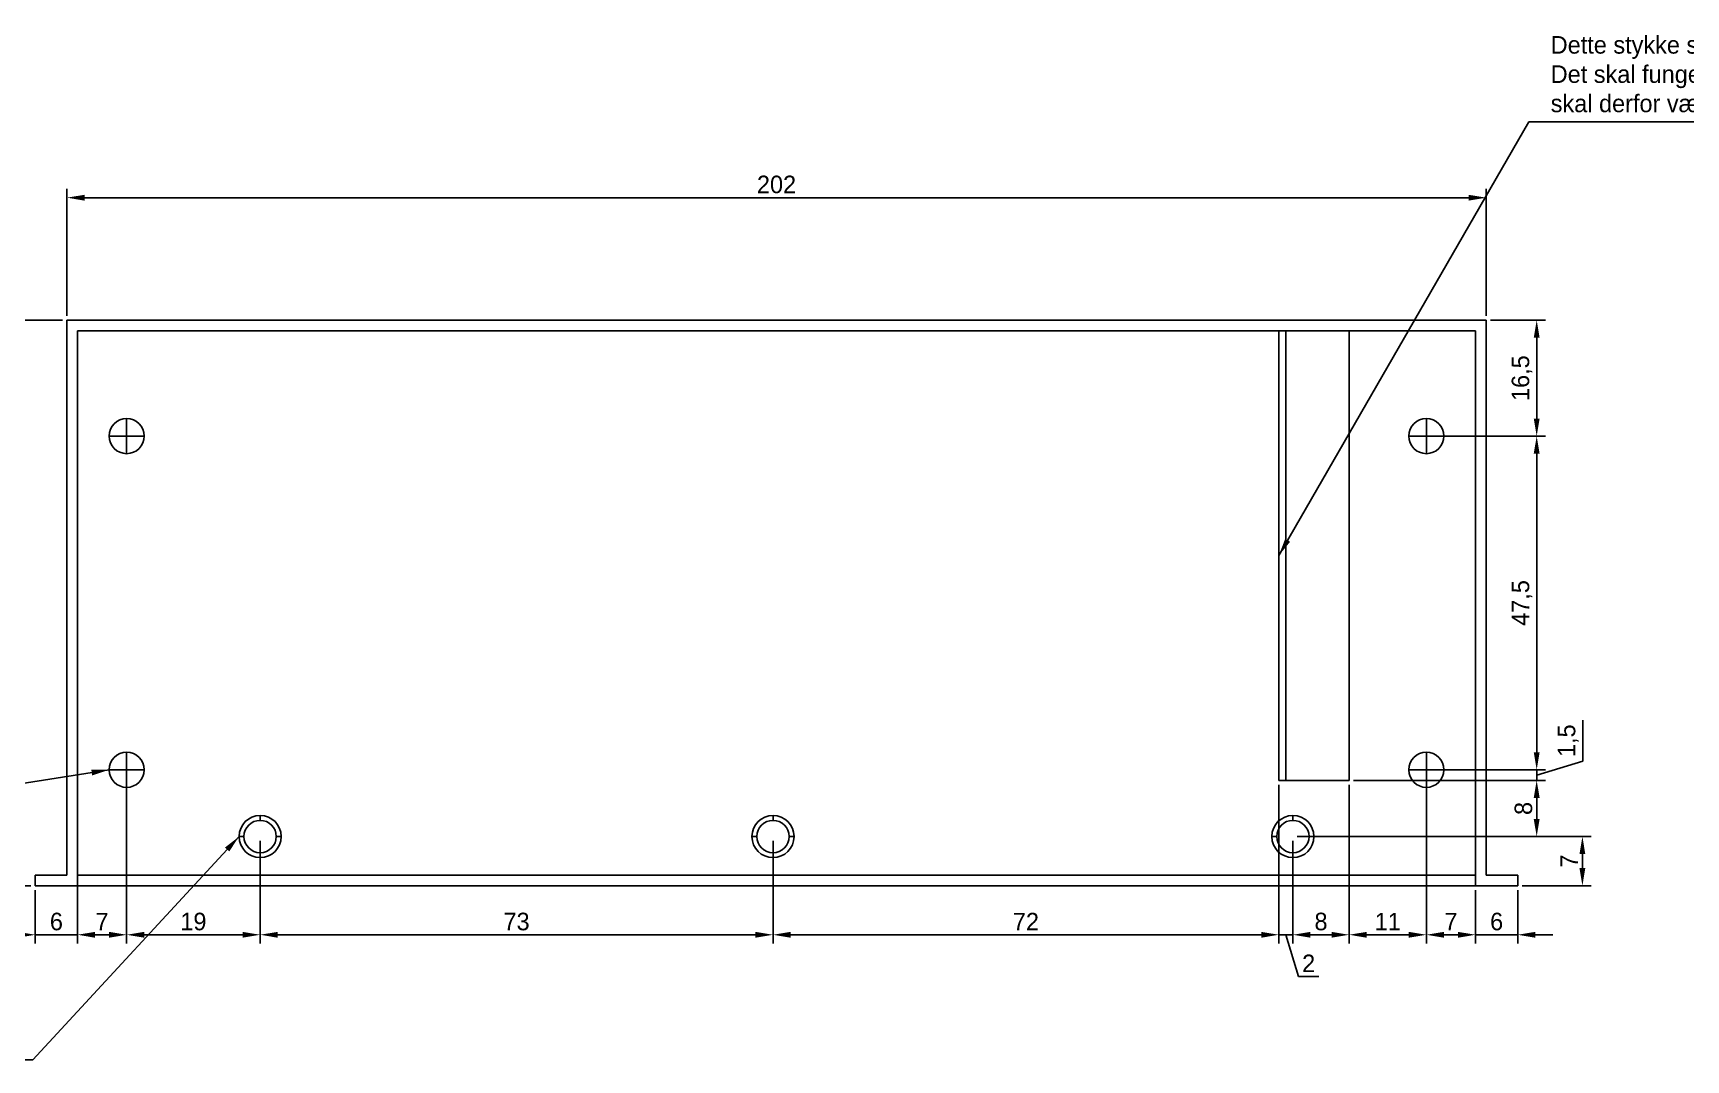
# Model space of a CAD drawing. Header units: millimetres. Extents: x -29 to 785, y -229 to 292.
# Drawn here: x 94.7 to 329.9, y 146.2 to 292.4 of the extents above; entities that cross this region are included whole.
import ezdxf

# ---------------------------------------------------------------- set-up
doc = ezdxf.new("R2010")
doc.units = ezdxf.units.MM
for name, color, linetype in [('Descriptive Text', 9, 'Continuous'), ('dimensions', 151, 'Continuous'), ('underneath', 9, 'Continuous')]:
    doc.layers.add(name, color=color, linetype=linetype)
doc.dimstyles.new('ISO-25', dxfattribs={"dimtxt": 2.5, "dimasz": 2.5, "dimexe": 1.25, "dimexo": 0.625, "dimtad": 1, "dimtxsty": 'Standard', "dimcen": 2.5, "dimadec": 0, "dimazin": 0, "dimtfac": 1, "dimtmove": 0, "dimatfit": 3, "dimfxl": 0, "dimarcsym": 0})

# ---------------------------------------------------------------- blocks, each defined once
blk = doc.blocks.new('*D64')
at = {"layer": 'Defpoints', "color": 0}
for p in [(301.5, 251.5), (293, 235), (308.7, 235)]:
    blk.add_point(p, dxfattribs=at)
at = {"layer": 'dimensions', "color": 0, "lineweight": -2}
for p, q in [((302.12, 251.5), (309.95, 251.5)), ((308.7, 249), (308.7, 237.5)), ((293.62, 235), (309.95, 235))]:
    blk.add_line(p, q, dxfattribs=at)
at = {"layer": 'dimensions', "color": 0}
for points in [[(308.28, 249), (309.12, 249), (308.7, 251.5)], [(308.28, 237.5), (309.12, 237.5), (308.7, 235)]]:
    blk.add_solid(points, dxfattribs=at)
at = {"layer": 'dimensions', "color": 0, "insert": (306.62, 243.25), "char_height": 2.5, "attachment_point": 5, "rotation": 90}
blk.add_mtext('16,5', dxfattribs=at)
blk = doc.blocks.new('*D65')
at = {"layer": 'Defpoints', "color": 0}
for p in [(293, 235), (293, 187.5), (308.7, 187.5)]:
    blk.add_point(p, dxfattribs=at)
at = {"layer": 'dimensions', "color": 0, "lineweight": -2}
for p, q in [((293.62, 235), (309.95, 235)), ((308.7, 232.5), (308.7, 190)), ((293.62, 187.5), (309.95, 187.5))]:
    blk.add_line(p, q, dxfattribs=at)
at = {"layer": 'dimensions', "color": 0}
for points in [[(308.28, 232.5), (309.12, 232.5), (308.7, 235)], [(308.28, 190), (309.12, 190), (308.7, 187.5)]]:
    blk.add_solid(points, dxfattribs=at)
at = {"layer": 'dimensions', "color": 0, "insert": (306.62, 211.25), "char_height": 2.5, "attachment_point": 5, "rotation": 90}
blk.add_mtext('47,5', dxfattribs=at)
blk = doc.blocks.new('*D66')
at = {"layer": 'Defpoints', "color": 0}
for p in [(282, 186), (293, 187.5), (308.7, 186)]:
    blk.add_point(p, dxfattribs=at)
at = {"layer": 'dimensions', "color": 0, "lineweight": -2}
for p, q in [((315.26, 188.72), (315.26, 194.55)), ((308.7, 190), (308.7, 192.5)), ((308.7, 186.75), (315.26, 188.72)), ((282.62, 186), (309.95, 186)), ((293.62, 187.5), (309.95, 187.5)), ((308.7, 187.5), (308.7, 186)), ((308.7, 187.5), (308.7, 186)), ((308.7, 183.5), (308.7, 181))]:
    blk.add_line(p, q, dxfattribs=at)
at = {"layer": 'dimensions', "color": 0}
for points in [[(308.28, 190), (309.12, 190), (308.7, 187.5)], [(308.28, 183.5), (309.12, 183.5), (308.7, 186)]]:
    blk.add_solid(points, dxfattribs=at)
at = {"layer": 'dimensions', "color": 0, "insert": (313.18, 191.64), "char_height": 2.5, "attachment_point": 5, "rotation": 90}
blk.add_mtext('1,5', dxfattribs=at)
blk = doc.blocks.new('*D67')
at = {"layer": 'Defpoints', "color": 0}
for p in [(282, 186), (274, 178), (308.7, 178)]:
    blk.add_point(p, dxfattribs=at)
at = {"layer": 'dimensions', "color": 0, "lineweight": -2}
for p, q in [((282.62, 186), (309.95, 186)), ((308.7, 183.5), (308.7, 180.5)), ((274.62, 178), (309.95, 178))]:
    blk.add_line(p, q, dxfattribs=at)
at = {"layer": 'dimensions', "color": 0}
for points in [[(308.28, 183.5), (309.12, 183.5), (308.7, 186)], [(308.28, 180.5), (309.12, 180.5), (308.7, 178)]]:
    blk.add_solid(points, dxfattribs=at)
at = {"layer": 'dimensions', "color": 0, "insert": (306.82, 182), "char_height": 2.5, "attachment_point": 5, "rotation": 90}
blk.add_mtext('8', dxfattribs=at)
blk = doc.blocks.new('*D68')
at = {"layer": 'Defpoints', "color": 0}
for p in [(274, 178), (306, 171), (315.21, 171)]:
    blk.add_point(p, dxfattribs=at)
at = {"layer": 'dimensions', "color": 0, "lineweight": -2}
for p, q in [((274.62, 178), (316.46, 178)), ((315.21, 175.5), (315.21, 173.5)), ((306.62, 171), (316.46, 171))]:
    blk.add_line(p, q, dxfattribs=at)
at = {"layer": 'dimensions', "color": 0}
for points in [[(314.79, 175.5), (315.62, 175.5), (315.21, 178)], [(314.79, 173.5), (315.62, 173.5), (315.21, 171)]]:
    blk.add_solid(points, dxfattribs=at)
at = {"layer": 'dimensions', "color": 0, "insert": (313.33, 174.5), "char_height": 2.5, "attachment_point": 5, "rotation": 90}
blk.add_mtext('7', dxfattribs=at)
blk = doc.blocks.new('*D69')
at = {"layer": 'Defpoints', "color": 0}
for p in [(300, 171), (306, 171), (300, 164.02)]:
    blk.add_point(p, dxfattribs=at)
at = {"layer": 'dimensions', "color": 0, "lineweight": -2}
for p, q in [((300, 170.38), (300, 162.77)), ((306, 170.38), (306, 162.77)), ((297.5, 164.02), (295, 164.02)), ((306, 164.02), (300, 164.02)), ((308.5, 164.02), (311, 164.02))]:
    blk.add_line(p, q, dxfattribs=at)
at = {"layer": 'dimensions', "color": 0}
for points in [[(297.5, 164.43), (297.5, 163.6), (300, 164.02)], [(308.5, 164.43), (308.5, 163.6), (306, 164.02)]]:
    blk.add_solid(points, dxfattribs=at)
at = {"layer": 'dimensions', "color": 0, "insert": (303, 165.89), "char_height": 2.5, "attachment_point": 5}
blk.add_mtext('6', dxfattribs=at)
blk = doc.blocks.new('*D70')
at = {"layer": 'Defpoints', "color": 0}
for p in [(293, 187.5), (300, 171), (293, 164.02)]:
    blk.add_point(p, dxfattribs=at)
at = {"layer": 'dimensions', "color": 0, "lineweight": -2}
for p, q in [((293, 186.88), (293, 162.77)), ((300, 170.38), (300, 162.77)), ((297.5, 164.02), (295.5, 164.02))]:
    blk.add_line(p, q, dxfattribs=at)
at = {"layer": 'dimensions', "color": 0}
for points in [[(295.5, 164.43), (295.5, 163.6), (293, 164.02)], [(297.5, 164.43), (297.5, 163.6), (300, 164.02)]]:
    blk.add_solid(points, dxfattribs=at)
at = {"layer": 'dimensions', "color": 0, "insert": (296.5, 165.89), "char_height": 2.5, "attachment_point": 5}
blk.add_mtext('7', dxfattribs=at)
blk = doc.blocks.new('*D71')
at = {"layer": 'Defpoints', "color": 0}
for p in [(282, 186), (293, 187.5), (282, 164.02)]:
    blk.add_point(p, dxfattribs=at)
at = {"layer": 'dimensions', "color": 0, "lineweight": -2}
for p, q in [((293, 186.88), (293, 162.77)), ((282, 185.38), (282, 162.77)), ((290.5, 164.02), (284.5, 164.02))]:
    blk.add_line(p, q, dxfattribs=at)
at = {"layer": 'dimensions', "color": 0}
for points in [[(284.5, 164.43), (284.5, 163.6), (282, 164.02)], [(290.5, 164.43), (290.5, 163.6), (293, 164.02)]]:
    blk.add_solid(points, dxfattribs=at)
at = {"layer": 'dimensions', "color": 0, "insert": (287.5, 165.89), "char_height": 2.5, "attachment_point": 5}
blk.add_mtext('11', dxfattribs=at)
blk = doc.blocks.new('*D72')
at = {"layer": 'Defpoints', "color": 0}
for p in [(282, 186), (274, 178), (274, 164.02)]:
    blk.add_point(p, dxfattribs=at)
at = {"layer": 'dimensions', "color": 0, "lineweight": -2}
for p, q in [((282, 185.38), (282, 162.77)), ((274, 177.38), (274, 162.77)), ((279.5, 164.02), (276.5, 164.02))]:
    blk.add_line(p, q, dxfattribs=at)
at = {"layer": 'dimensions', "color": 0}
for points in [[(276.5, 164.43), (276.5, 163.6), (274, 164.02)], [(279.5, 164.43), (279.5, 163.6), (282, 164.02)]]:
    blk.add_solid(points, dxfattribs=at)
at = {"layer": 'dimensions', "color": 0, "insert": (278, 165.89), "char_height": 2.5, "attachment_point": 5}
blk.add_mtext('8', dxfattribs=at)
blk = doc.blocks.new('*D73')
at = {"layer": 'Defpoints', "color": 0}
for p in [(272, 186), (274, 178), (272, 164.02)]:
    blk.add_point(p, dxfattribs=at)
at = {"layer": 'dimensions', "color": 0, "lineweight": -2}
for p, q in [((272, 185.38), (272, 162.77)), ((274, 177.38), (274, 162.77)), ((269.5, 164.02), (267, 164.02)), ((274, 164.02), (272, 164.02)), ((274, 164.02), (272, 164.02)), ((273, 164.02), (274.78, 158.08)), ((276.5, 164.02), (279, 164.02)), ((274.78, 158.08), (277.7, 158.08))]:
    blk.add_line(p, q, dxfattribs=at)
at = {"layer": 'dimensions', "color": 0}
for points in [[(269.5, 164.43), (269.5, 163.6), (272, 164.02)], [(276.5, 164.43), (276.5, 163.6), (274, 164.02)]]:
    blk.add_solid(points, dxfattribs=at)
at = {"layer": 'dimensions', "color": 0, "insert": (276.24, 159.95), "char_height": 2.5, "attachment_point": 5}
blk.add_mtext('2', dxfattribs=at)
blk = doc.blocks.new('*D74')
at = {"layer": 'Defpoints', "color": 0}
for p in [(272, 186), (200, 178), (200, 164.02)]:
    blk.add_point(p, dxfattribs=at)
at = {"layer": 'dimensions', "color": 0, "lineweight": -2}
for p, q in [((272, 185.38), (272, 162.77)), ((200, 177.38), (200, 162.77)), ((269.5, 164.02), (202.5, 164.02))]:
    blk.add_line(p, q, dxfattribs=at)
at = {"layer": 'dimensions', "color": 0}
for points in [[(202.5, 164.43), (202.5, 163.6), (200, 164.02)], [(269.5, 164.43), (269.5, 163.6), (272, 164.02)]]:
    blk.add_solid(points, dxfattribs=at)
at = {"layer": 'dimensions', "color": 0, "insert": (236, 165.89), "char_height": 2.5, "attachment_point": 5}
blk.add_mtext('72', dxfattribs=at)
blk = doc.blocks.new('*D75')
at = {"layer": 'Defpoints', "color": 0}
for p in [(127, 178), (200, 178), (127, 164.02)]:
    blk.add_point(p, dxfattribs=at)
at = {"layer": 'dimensions', "color": 0, "lineweight": -2}
for p, q in [((127, 177.38), (127, 162.77)), ((200, 177.38), (200, 162.77)), ((197.5, 164.02), (129.5, 164.02))]:
    blk.add_line(p, q, dxfattribs=at)
at = {"layer": 'dimensions', "color": 0}
for points in [[(129.5, 164.43), (129.5, 163.6), (127, 164.02)], [(197.5, 164.43), (197.5, 163.6), (200, 164.02)]]:
    blk.add_solid(points, dxfattribs=at)
at = {"layer": 'dimensions', "color": 0, "insert": (163.5, 165.89), "char_height": 2.5, "attachment_point": 5}
blk.add_mtext('73', dxfattribs=at)
blk = doc.blocks.new('*D76')
at = {"layer": 'Defpoints', "color": 0}
for p in [(108, 187.5), (127, 178), (108, 164.02)]:
    blk.add_point(p, dxfattribs=at)
at = {"layer": 'dimensions', "color": 0, "lineweight": -2}
for p, q in [((108, 186.88), (108, 162.77)), ((127, 177.38), (127, 162.77)), ((124.5, 164.02), (110.5, 164.02))]:
    blk.add_line(p, q, dxfattribs=at)
at = {"layer": 'dimensions', "color": 0}
for points in [[(110.5, 164.43), (110.5, 163.6), (108, 164.02)], [(124.5, 164.43), (124.5, 163.6), (127, 164.02)]]:
    blk.add_solid(points, dxfattribs=at)
at = {"layer": 'dimensions', "color": 0, "insert": (117.5, 165.89), "char_height": 2.5, "attachment_point": 5}
blk.add_mtext('19', dxfattribs=at)
blk = doc.blocks.new('*D77')
at = {"layer": 'Defpoints', "color": 0}
for p in [(108, 187.5), (101, 172.5), (101, 164.02)]:
    blk.add_point(p, dxfattribs=at)
at = {"layer": 'dimensions', "color": 0, "lineweight": -2}
for p, q in [((108, 186.88), (108, 162.77)), ((101, 171.88), (101, 162.77)), ((105.5, 164.02), (103.5, 164.02))]:
    blk.add_line(p, q, dxfattribs=at)
at = {"layer": 'dimensions', "color": 0}
for points in [[(103.5, 164.43), (103.5, 163.6), (101, 164.02)], [(105.5, 164.43), (105.5, 163.6), (108, 164.02)]]:
    blk.add_solid(points, dxfattribs=at)
at = {"layer": 'dimensions', "color": 0, "insert": (104.5, 165.89), "char_height": 2.5, "attachment_point": 5}
blk.add_mtext('7', dxfattribs=at)
blk = doc.blocks.new('*D78')
at = {"layer": 'Defpoints', "color": 0}
for p in [(101, 172.5), (95, 171), (95, 164.02)]:
    blk.add_point(p, dxfattribs=at)
at = {"layer": 'dimensions', "color": 0, "lineweight": -2}
for p, q in [((101, 171.88), (101, 162.77)), ((95, 170.38), (95, 162.77)), ((92.5, 164.02), (90, 164.02)), ((101, 164.02), (95, 164.02)), ((103.5, 164.02), (106, 164.02))]:
    blk.add_line(p, q, dxfattribs=at)
at = {"layer": 'dimensions', "color": 0}
for points in [[(92.5, 164.43), (92.5, 163.6), (95, 164.02)], [(103.5, 164.43), (103.5, 163.6), (101, 164.02)]]:
    blk.add_solid(points, dxfattribs=at)
at = {"layer": 'dimensions', "color": 0, "insert": (98, 165.89), "char_height": 2.5, "attachment_point": 5}
blk.add_mtext('6', dxfattribs=at)
blk = doc.blocks.new('*D79')
at = {"layer": 'Defpoints', "color": 0}
for p in [(99.5, 268.94), (99.5, 251.5), (301.5, 251.5)]:
    blk.add_point(p, dxfattribs=at)
at = {"layer": 'dimensions', "color": 0, "lineweight": -2}
for p, q in [((99.5, 252.12), (99.5, 270.19)), ((299, 268.94), (102, 268.94)), ((301.5, 252.12), (301.5, 270.19))]:
    blk.add_line(p, q, dxfattribs=at)
at = {"layer": 'dimensions', "color": 0}
for points in [[(102, 269.35), (102, 268.52), (99.5, 268.94)], [(299, 269.35), (299, 268.52), (301.5, 268.94)]]:
    blk.add_solid(points, dxfattribs=at)
at = {"layer": 'dimensions', "color": 0, "insert": (200.5, 270.81), "char_height": 2.5, "attachment_point": 5}
blk.add_mtext('202', dxfattribs=at)
blk = doc.blocks.new('*D80')
at = {"layer": 'Defpoints', "color": 0}
for p in [(99.5, 251.5), (87.96, 171), (95, 171)]:
    blk.add_point(p, dxfattribs=at)
at = {"layer": 'dimensions', "color": 0, "lineweight": -2}
for p, q in [((98.88, 251.5), (86.71, 251.5)), ((87.96, 249), (87.96, 173.5)), ((94.38, 171), (86.71, 171))]:
    blk.add_line(p, q, dxfattribs=at)
at = {"layer": 'dimensions', "color": 0}
for points in [[(87.54, 249), (88.37, 249), (87.96, 251.5)], [(87.54, 173.5), (88.37, 173.5), (87.96, 171)]]:
    blk.add_solid(points, dxfattribs=at)
at = {"layer": 'dimensions', "color": 0, "insert": (85.87, 211.25), "char_height": 2.5, "attachment_point": 5, "rotation": 90}
blk.add_mtext('80,5', dxfattribs=at)

msp = doc.modelspace()

# ---------------------------------------------------------------- linework, layer by layer
for p, q in [((99.5, 172.5), (99.5, 251.5)), ((301.5, 251.5), (99.5, 251.5)), ((300, 250), (101, 250)), ((101, 171), (101, 250)), ((300, 171), (300, 250)), ((301.5, 172.5), (301.5, 251.5)), ((108, 232.5), (108, 237.5)), ((293, 232.5), (293, 237.5)), ((110.5, 235), (105.5, 235)), ((295.5, 235), (290.5, 235)), ((108, 185), (108, 190)), ((293, 185), (293, 190)), ((105.5, 187.5), (110.5, 187.5)), ((290.5, 187.5), (295.5, 187.5)), ((127, 180.3), (127, 181)), ((200, 180.3), (200, 181)), ((274, 181), (274, 180.3)), ((124.7, 178), (124, 178)), ((130, 178), (129.3, 178)), ((197, 178), (197.7, 178)), ((202.3, 178), (203, 178)), ((271, 178), (271.7, 178)), ((276.3, 178), (277, 178)), ((127, 175), (127, 175.7)), ((200, 175), (200, 175.7)), ((274, 175.7), (274, 175)), ((95, 171), (95, 172.5)), ((99.5, 172.5), (95, 172.5)), ((101, 172.5), (300, 172.5)), ((301.5, 172.5), (306, 172.5)), ((306, 171), (306, 172.5)), ((99.5, 171), (95, 171)), ((99.5, 171), (301.5, 171)), ((301.5, 171), (306, 171))]:
    msp.add_line(p, q)
for centre, radius in [((108, 235), 2.5), ((293, 235), 2.5), ((108, 187.5), 2.5), ((293, 187.5), 2.5), ((127, 178), 3), ((127, 178), 2.3), ((200, 178), 3), ((200, 178), 2.3), ((274, 178), 3), ((274, 178), 2.3)]:
    msp.add_circle(centre, radius)
at = {"layer": 'underneath'}
for p, q in [((272, 186), (272, 250)), ((273, 186), (273, 250)), ((282, 186), (282, 250)), ((272, 186), (282, 186))]:
    msp.add_line(p, q, dxfattribs=at)

# ---------------------------------------------------------------- texts
at = {"layer": 'Descriptive Text', "insert": (310.697, 280.354), "char_height": 2.5, "attachment_point": 7}
msp.add_mtext('Dette stykke skal tapsvejses på kabinettet.\\PDet skal fungere som en luftseperator, og\\Pskal derfor være i plan med toppen.', dxfattribs=at)

# ---------------------------------------------------------------- dimensions: what is measured, and where the dimension line sits
at = {"layer": 'dimensions'}
for base, p1, p2, picture, middle in [((99.5, 268.936), (301.5, 251.5), (99.5, 251.5), '*D79', (200.5, 270.811)), ((300, 164.017), (306, 171), (300, 171), '*D69', (303, 165.892))]:
    dim = msp.add_linear_dim(base=base, p1=p1, p2=p2, dimstyle='ISO-25', dxfattribs=at)
    dim.commit()
    dim.dimension.update_dxf_attribs({"geometry": picture, "text_midpoint": middle})
for base, p1, p2, picture, middle in [((87.957, 171), (99.5, 251.5), (95, 171), '*D80', (85.873, 211.25)), ((308.699, 235), (301.5, 251.5), (293, 235), '*D64', (306.616, 243.25))]:
    dim = msp.add_linear_dim(base=base, p1=p1, p2=p2, angle=90, dimstyle='ISO-25', dxfattribs=at)
    dim.commit()
    dim.dimension.update_dxf_attribs({"geometry": picture, "text_midpoint": middle})
for base, p1, p2, picture, middle in [((308.699, 187.5), (293, 235), (293, 187.5), '*D65', (306.616, 211.25)), ((308.699, 186), (293, 187.5), (282, 186), '*D66', (313.178, 189.344)), ((308.699, 178), (282, 186), (274, 178), '*D67', (306.824, 182)), ((315.206, 171), (274, 178), (306, 171), '*D68', (313.331, 174.5))]:
    dim = msp.add_linear_dim(base=base, p1=p1, p2=p2, angle=90, dimstyle='ISO-25', override={"dimtmove": 1}, dxfattribs=at)
    dim.commit()
    dim.dimension.update_dxf_attribs({"geometry": picture, "text_midpoint": middle})
for base, p1, p2, picture, middle in [((101, 164.017), (108, 187.5), (101, 172.5), '*D77', (104.5, 165.892)), ((108, 164.017), (127, 178), (108, 187.5), '*D76', (117.5, 165.892)), ((200, 164.017), (272, 186), (200, 178), '*D74', (236, 165.892)), ((272, 164.017), (274, 178), (272, 186), '*D73', (275.406, 159.954)), ((274, 164.017), (282, 186), (274, 178), '*D72', (278, 165.892)), ((282, 164.017), (293, 187.5), (282, 186), '*D71', (287.5, 165.892)), ((293, 164.017), (300, 171), (293, 187.5), '*D70', (296.5, 165.892)), ((127, 164.017), (200, 178), (127, 178), '*D75', (163.5, 165.892)), ((95, 164.017), (101, 172.5), (95, 171), '*D78', (98, 165.892))]:
    dim = msp.add_linear_dim(base=base, p1=p1, p2=p2, dimstyle='ISO-25', override={"dimtmove": 1}, dxfattribs=at)
    dim.commit()
    dim.dimension.update_dxf_attribs({"geometry": picture, "text_midpoint": middle})

# ---------------------------------------------------------------- leaders
at = {"layer": 'Descriptive Text', "annotation_type": 0, "has_hookline": 1}
for points, hookline_direction, text_width in [([(272, 218), (307.572, 279.729), (310.072, 279.729)], 0, 101.667), ([(105.5, 187.5), (62.035, 180.668)], 1, 47.5), ([(124, 178), (94.628, 146.201), (92.128, 146.201)], 1, 115)]:
    msp.add_leader(points, dimstyle='ISO-25', dxfattribs=dict(at, hookline_direction=hookline_direction, text_width=text_width))

doc.saveas('drawing.dxf')
